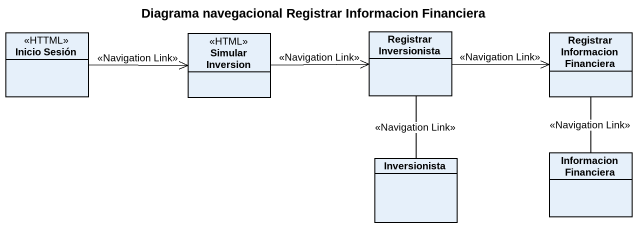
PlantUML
@startuml
title Diagrama navegacional Registrar Informacion Financiera
hide circle
hide empty members
class "Inicio Sesión" as Inicio_Sesión <<HTTML>>
class "Simular Inversion" as Simular_Inversion <<HTML>>
class "Registrar Inversionista" as Registrar_Inversionista
class "Registrar Informacion Financiera" as Registrar_Informacion
class Inversionista
class "Informacion Financiera" as Informacion_Financiera
Inicio_Sesión -right-> Simular_Inversion : <<Navigation Link>>
Simular_Inversion -right-> Registrar_Inversionista : <<Navigation Link>>
Registrar_Inversionista -right-> Registrar_Informacion : <<Navigation Link>>
Registrar_Informacion -- Informacion_Financiera : <<Navigation Link>>
Inversionista -up- Registrar_Inversionista : <<Navigation Link>>
@enduml
